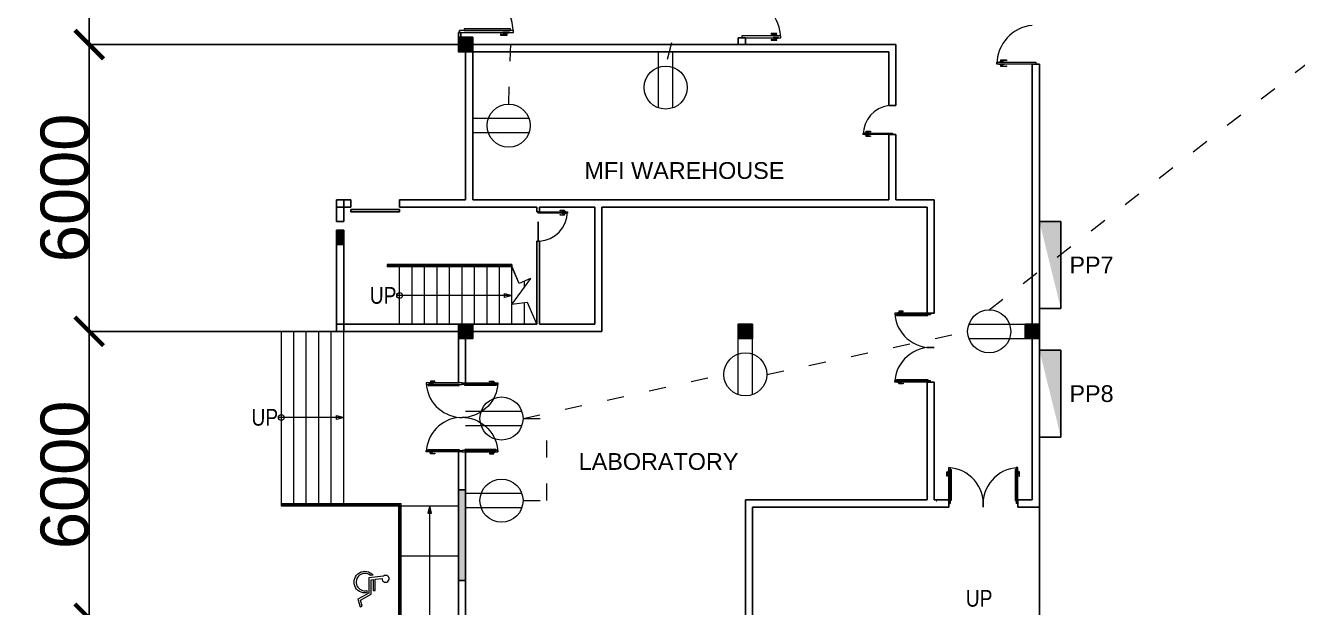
# Model space of a CAD drawing. Header units: millimetres. Extents: x 3339 to 2017737, y 4955 to 2748989.
# Drawn here: x 1127167 to 1153774, y 1267933 to 1280108 of the extents above; entities that cross this region are included whole.
import ezdxf

# ---------------------------------------------------------------- set-up
doc = ezdxf.new("R2010")
doc.units = ezdxf.units.MM
doc.header["$LTSCALE"] = 30
doc.linetypes.add('ACAD_ISO03W100', pattern=[30, 12, -18])
for name, color, linetype, lineweight in [('A-DETL-GENF', 92, 'Continuous', 13), ('A-DOOR', 31, 'Continuous', 13), ('outlet', 3, 'Continuous', 13), ('power lines', 3, 'ACAD_ISO03W100', 13), ('STAIR', 1, 'Continuous', 5), ('T-WAL', 4, 'Continuous', 5)]:
    doc.layers.add(name, color=color, linetype=linetype, lineweight=lineweight)
for name, color, linetype in [('DIM LINES', 7, 'Continuous'), ('TEXT', 7, 'Continuous'), ('window', 92, 'Continuous')]:
    doc.layers.add(name, color=color, linetype=linetype)
doc.styles.add('Arial Narrow', font='ARIALN.TTF', dxfattribs={"height": 200})
doc.styles.get("Standard").update_dxf_attribs({"font": 'arial.ttf'})
doc.dimstyles.new('GREEN', dxfattribs={"dimtxt": 1000, "dimasz": 600, "dimexe": 0.18, "dimexo": 0.0625, "dimgap": 0.09, "dimtad": 2, "dimdec": 0, "dimzin": 0, "dimdsep": 46, "dimtxsty": 'Standard', "dimblk": 'ARCHTICK', "dimcen": 0.09, "dimclrd": 3, "dimclre": 3, "dimclrt": 2, "dimadec": 0, "dimazin": 0, "dimtfac": 1, "dimtdec": 0, "dimtofl": 0, "dimtmove": 0, "dimatfit": 3, "dimfxl": 1, "dimtolj": 1, "dimtzin": 0, "dimarcsym": 0})

# ---------------------------------------------------------------- blocks, each defined once
blk = doc.blocks.new('_ArchTick')
at = {"color": 0, "linetype": 'ByBlock', "const_width": 0.15}
blk.add_lwpolyline([(-0.5, -0.5), (0.5, 0.5)], dxfattribs=at)
blk = doc.blocks.new('*D547')
at = {"layer": 'Defpoints', "color": 0, "transparency": 16777216}
for p in [(1119514, 1308509), (1136224, 1308509), (1136224, 1238709)]:
    blk.add_point(p, dxfattribs=at)
at = {"layer": 'DIM LINES', "color": 3, "linetype": 'ByBlock', "lineweight": -2, "transparency": 16777216}
for p, q in [((1136224, 1308509), (1119514, 1308509)), ((1119514, 1238709), (1119514, 1308509)), ((1136224, 1238709), (1119514, 1238709))]:
    blk.add_line(p, q, dxfattribs=at)
at = {"layer": 'DIM LINES', "color": 3, "lineweight": -2, "transparency": 16777216, "xscale": 600, "yscale": 600, "zscale": 600}
for p, rotation in [((1119514, 1308509), 90), ((1119514, 1238709), 270)]:
    blk.add_blockref('_ArchTick', p, dxfattribs=dict(at, rotation=rotation))
at = {"layer": 'DIM LINES', "color": 2, "transparency": 16777216, "insert": (1119004, 1273609), "char_height": 1000, "attachment_point": 5, "rotation": 90}
blk.add_mtext('\\A1;69800', dxfattribs=at)
blk = doc.blocks.new('*D846')
at = {"layer": 'Defpoints', "color": 0, "transparency": 16777216}
for p in [(1124212, 1284709), (1136224, 1284709), (1136224, 1261709)]:
    blk.add_point(p, dxfattribs=at)
at = {"layer": 'DIM LINES', "color": 3, "linetype": 'ByBlock', "lineweight": -2, "transparency": 16777216}
for p, q in [((1136224, 1284709), (1124212, 1284709)), ((1124212, 1261709), (1124212, 1284709)), ((1136224, 1261709), (1124212, 1261709))]:
    blk.add_line(p, q, dxfattribs=at)
at = {"layer": 'DIM LINES', "color": 3, "lineweight": -2, "transparency": 16777216, "xscale": 600, "yscale": 600, "zscale": 600}
for p, rotation in [((1124212, 1284709), 90), ((1124212, 1261709), 270)]:
    blk.add_blockref('_ArchTick', p, dxfattribs=dict(at, rotation=rotation))
at = {"layer": 'DIM LINES', "color": 2, "transparency": 16777216, "insert": (1123701, 1273209), "char_height": 1000, "attachment_point": 5, "rotation": 90}
blk.add_mtext('\\A1;23000', dxfattribs=at)
blk = doc.blocks.new('*D584')
at = {"layer": 'Defpoints', "color": 0, "transparency": 16777216}
for p in [(1133672, 1267709), (1128501, 1261709), (1136224, 1261709)]:
    blk.add_point(p, dxfattribs=at)
at = {"layer": 'DIM LINES', "color": 3, "linetype": 'ByBlock', "lineweight": -2, "transparency": 16777216}
for p, q in [((1133672, 1267709), (1128500, 1267709)), ((1128501, 1267709), (1128501, 1261709)), ((1136224, 1261709), (1128500, 1261709))]:
    blk.add_line(p, q, dxfattribs=at)
at = {"layer": 'DIM LINES', "color": 3, "lineweight": -2, "transparency": 16777216, "xscale": 600, "yscale": 600, "zscale": 600}
for p, rotation in [((1128501, 1267709), 90), ((1128501, 1261709), 270)]:
    blk.add_blockref('_ArchTick', p, dxfattribs=dict(at, rotation=rotation))
at = {"layer": 'DIM LINES', "color": 2, "transparency": 16777216, "insert": (1127990, 1264709), "char_height": 1000, "attachment_point": 5, "rotation": 90}
blk.add_mtext('\\A1;6000', dxfattribs=at)
blk = doc.blocks.new('*D585')
at = {"layer": 'Defpoints', "color": 0, "transparency": 16777216}
for p in [(1136224, 1279709), (1128501, 1273709), (1136224, 1273709)]:
    blk.add_point(p, dxfattribs=at)
at = {"layer": 'DIM LINES', "color": 3, "linetype": 'ByBlock', "lineweight": -2, "transparency": 16777216}
for p, q in [((1136224, 1279709), (1128500, 1279709)), ((1128501, 1279709), (1128501, 1273709)), ((1136224, 1273709), (1128500, 1273709))]:
    blk.add_line(p, q, dxfattribs=at)
at = {"layer": 'DIM LINES', "color": 3, "lineweight": -2, "transparency": 16777216, "xscale": 600, "yscale": 600, "zscale": 600}
for p, rotation in [((1128501, 1279709), 90), ((1128501, 1273709), 270)]:
    blk.add_blockref('_ArchTick', p, dxfattribs=dict(at, rotation=rotation))
at = {"layer": 'DIM LINES', "color": 2, "transparency": 16777216, "insert": (1127990, 1276709), "char_height": 1000, "attachment_point": 5, "rotation": 90}
blk.add_mtext('\\A1;6000', dxfattribs=at)
blk = doc.blocks.new('*D586')
at = {"layer": 'Defpoints', "color": 0, "transparency": 16777216}
for p in [(1136224, 1273709), (1128501, 1267709), (1133672, 1267709)]:
    blk.add_point(p, dxfattribs=at)
at = {"layer": 'DIM LINES', "color": 3, "linetype": 'ByBlock', "lineweight": -2, "transparency": 16777216}
for p, q in [((1136224, 1273709), (1128500, 1273709)), ((1128501, 1273709), (1128501, 1267709)), ((1133672, 1267709), (1128500, 1267709))]:
    blk.add_line(p, q, dxfattribs=at)
at = {"layer": 'DIM LINES', "color": 3, "lineweight": -2, "transparency": 16777216, "xscale": 600, "yscale": 600, "zscale": 600}
for p, rotation in [((1128501, 1273709), 90), ((1128501, 1267709), 270)]:
    blk.add_blockref('_ArchTick', p, dxfattribs=dict(at, rotation=rotation))
at = {"layer": 'DIM LINES', "color": 2, "transparency": 16777216, "insert": (1127990, 1270709), "char_height": 1000, "attachment_point": 5, "rotation": 90}
blk.add_mtext('\\A1;6000', dxfattribs=at)
blk = doc.blocks.new('*D850')
at = {"layer": 'Defpoints', "color": 0, "transparency": 16777216}
for p in [(1128501, 1284709), (1136224, 1284709), (1136224, 1279709)]:
    blk.add_point(p, dxfattribs=at)
at = {"layer": 'DIM LINES', "color": 3, "linetype": 'ByBlock', "lineweight": -2, "transparency": 16777216}
for p, q in [((1136224, 1284709), (1128500, 1284709)), ((1128501, 1279709), (1128501, 1284709)), ((1136224, 1279709), (1128500, 1279709))]:
    blk.add_line(p, q, dxfattribs=at)
at = {"layer": 'DIM LINES', "color": 3, "lineweight": -2, "transparency": 16777216, "xscale": 600, "yscale": 600, "zscale": 600}
for p, rotation in [((1128501, 1284709), 90), ((1128501, 1279709), 270)]:
    blk.add_blockref('_ArchTick', p, dxfattribs=dict(at, rotation=rotation))
at = {"layer": 'DIM LINES', "color": 2, "transparency": 16777216, "insert": (1127990, 1282209), "char_height": 1000, "attachment_point": 5, "rotation": 90}
blk.add_mtext('\\A1;5000', dxfattribs=at)
blk = doc.blocks.new('slash')
at = {"layer": 'STAIR'}
for p, q in [((2543, 11669), (2695, 12018)), ((2309, 11772), (2708, 11231)), ((2173, 10818), (2370, 11270))]:
    blk.add_line(p, q, dxfattribs=at)
for points in [[(2309, 11772), (2543, 11669)], [(2370, 11270), (2708, 11231)]]:
    blk.add_lwpolyline(points, dxfattribs=at)
blk = doc.blocks.new('double door no base 0.5')
at = {"color": 0}
for p, q in [((62065, 59903), (62095, 59903)), ((63478, 59903), (63508, 59903))]:
    blk.add_line(p, q, dxfattribs=at)
at = {"layer": 'A-DETL-GENF'}
for p, q in [((62095, 59843), (62095, 59193)), ((62118, 59843), (62095, 59843)), ((62118, 59193), (62118, 59843)), ((63456, 59193), (63456, 59843)), ((63456, 59843), (63478, 59843)), ((63478, 59843), (63478, 59193)), ((62036, 59324), (62027, 59332)), ((62027, 59332), (62027, 59271)), ((62042, 59332), (62027, 59332)), ((62027, 59271), (62036, 59271)), ((62037, 59271), (62027, 59271)), ((62027, 59271), (62027, 59242)), ((62027, 59242), (62037, 59242)), ((62036, 59271), (62036, 59324)), ((62036, 59324), (62042, 59324)), ((62037, 59242), (62037, 59271)), ((62037, 59268), (62037, 59244)), ((62061, 59268), (62037, 59268)), ((62037, 59244), (62061, 59244)), ((62042, 59324), (62042, 59332)), ((62065, 59299), (62061, 59294)), ((62061, 59294), (62061, 59218)), ((62061, 59244), (62061, 59268)), ((62061, 59218), (62065, 59214)), ((62065, 59214), (62065, 59299)), ((62095, 59193), (62118, 59193)), ((63478, 59193), (63456, 59193)), ((63508, 59214), (63508, 59299)), ((63508, 59299), (63513, 59294)), ((63513, 59218), (63508, 59214)), ((63513, 59294), (63513, 59218)), ((63513, 59244), (63513, 59268)), ((63513, 59268), (63537, 59268)), ((63537, 59244), (63513, 59244)), ((63532, 59324), (63532, 59332)), ((63532, 59332), (63546, 59332)), ((63538, 59324), (63532, 59324)), ((63537, 59271), (63546, 59271)), ((63537, 59242), (63537, 59271)), ((63537, 59268), (63537, 59244)), ((63546, 59242), (63537, 59242)), ((63538, 59324), (63546, 59332)), ((63538, 59271), (63538, 59324)), ((63546, 59271), (63538, 59271)), ((63546, 59332), (63546, 59271)), ((63546, 59271), (63546, 59242))]:
    blk.add_line(p, q, dxfattribs=at)
at = {"layer": 'A-DOOR', "lineweight": 18}
for p, q in [((62065, 59903), (62065, 59153)), ((62065, 59903), (62095, 59903)), ((62095, 59153), (62095, 59903)), ((63478, 59153), (63478, 59903)), ((63508, 59903), (63478, 59903)), ((63508, 59903), (63508, 59153)), ((62065, 59153), (62095, 59153)), ((63508, 59153), (63478, 59153))]:
    blk.add_line(p, q, dxfattribs=at)
at = {"layer": 'A-DOOR'}
blk.add_line((62787, 59847), (62787, 59903), dxfattribs=at)
for centre, start, end in [((62030, 59913), 272.6963, 355.0387), ((63544, 59913), 184.9613, 267.3037)]:
    blk.add_arc(centre, 760, start, end, dxfattribs=at)
blk = doc.blocks.new('outet')
at = {"layer": 'outlet', "linetype": 'ByBlock'}
for p, q in [((151671, 60292), (151671, 59118)), ((151971, 60292), (151971, 59118))]:
    blk.add_line(p, q, dxfattribs=at)
blk.add_circle((151821, 59868), 450, dxfattribs=at)

msp = doc.modelspace()

# ---------------------------------------------------------------- hatches: boundary and pattern name
h = msp.add_hatch(color=2)
h.dxf.hatch_style = 1
h.paths.add_polyline_path([(1136224.279, 1279859.357), (1136224.279, 1279559.357), (1136374.279, 1279559.357), (1136374.279, 1279859.357)])
h = msp.add_hatch(color=2)
h.dxf.hatch_style = 1
h.paths.add_polyline_path([(1136524.279, 1279859.357), (1136224.279, 1279859.357), (1136224.279, 1279559.357), (1136524.279, 1279559.357)])
at = {"true_color": 0xf8d731}
h = msp.add_hatch(color=40, dxfattribs=at)
h.dxf.hatch_style = 1
h.paths.add_polyline_path([(1148824.279, 1276010.361), (1148374.279, 1276010.361), (1148824.279, 1274185.361)])
h = msp.add_hatch(color=2)
h.dxf.hatch_style = 1
h.paths.add_polyline_path([(1136524.279, 1273859.357), (1136224.279, 1273859.357), (1136224.279, 1273559.357), (1136524.279, 1273559.357)])
h = msp.add_hatch(color=2)
h.dxf.hatch_style = 1
h.paths.add_polyline_path([(1142374.279, 1273859.357), (1142074.279, 1273859.357), (1142074.279, 1273559.357), (1142374.279, 1273559.357)])
h = msp.add_hatch(color=2)
h.dxf.hatch_style = 1
h.paths.add_polyline_path([(1148374.279, 1273859.357), (1148074.279, 1273859.357), (1148074.279, 1273559.357), (1148374.279, 1273559.357)])
h = msp.add_hatch(color=40, dxfattribs=at)
h.dxf.hatch_style = 1
h.paths.add_polyline_path([(1148824.279, 1273319.81), (1148374.279, 1273319.81), (1148824.279, 1271494.81)])
at = {"layer": 'window'}
h = msp.add_hatch(color=256, dxfattribs=at)
h.dxf.hatch_style = 1
h.paths.add_polyline_path([(1133824.279, 1275829.357), (1133674.279, 1275829.357), (1133674.279, 1275529.357), (1133824.279, 1275529.357)])
h = msp.add_hatch(color=256, dxfattribs=at)
h.dxf.hatch_style = 1
h.paths.add_polyline_path([(1136372.659, 1268498.608), (1136224.279, 1268498.608), (1136224.279, 1270398.608), (1136372.659, 1270398.608)])

# ---------------------------------------------------------------- linework, layer by layer
for p, q in [((1136274.279, 1279959.357), (1136224.279, 1279959.357)), ((1136224.279, 1279959.357), (1136224.279, 1279859.357)), ((1136274.279, 1279959.357), (1136224.279, 1279959.357)), ((1136224.279, 1279959.357), (1136224.279, 1279859.357)), ((1136274.279, 1279959.357), (1136274.279, 1279859.357)), ((1136374.279, 1279709.357), (1136374.279, 1279859.357)), ((1136374.279, 1279709.357), (1136374.279, 1279859.357)), ((1142224.279, 1279847.357), (1142074.279, 1279847.357)), ((1142074.279, 1279809.357), (1142074.279, 1279847.357)), ((1142074.279, 1279847.357), (1142224.279, 1279847.357)), ((1142224.279, 1279847.357), (1142224.279, 1279809.357)), ((1136374.279, 1279559.357), (1136374.279, 1276459.357)), ((1136374.279, 1279559.357), (1136374.279, 1276459.357)), ((1136524.279, 1279559.357), (1136524.279, 1276459.357)), ((1148224.279, 1279297.357), (1148374.279, 1279297.357)), ((1148374.279, 1279297.357), (1148224.279, 1279297.357)), ((1148224.279, 1279297.357), (1148224.279, 1279259.357)), ((1148374.279, 1279259.357), (1148374.279, 1279297.357)), ((1148374.279, 1279259.357), (1148374.279, 1279297.357)), ((1145224.279, 1278464.357), (1145224.279, 1278431.233)), ((1145224.279, 1278431.233), (1145374.279, 1278431.233)), ((1145374.279, 1278431.233), (1145374.279, 1278464.357)), ((1145224.279, 1277796.857), (1145224.279, 1277825.357)), ((1145224.279, 1277825.357), (1145374.279, 1277825.357)), ((1145374.279, 1277825.357), (1145374.279, 1277796.857)), ((1133824.279, 1276309.357), (1133824.279, 1276459.357)), ((1133824.279, 1276459.357), (1133824.279, 1276309.357)), ((1133824.279, 1276309.357), (1133674.279, 1276309.357)), ((1148374.279, 1274185.361), (1148374.279, 1276010.361)), ((1148824.279, 1276010.361), (1148374.279, 1276010.361)), ((1148824.279, 1274185.361), (1148824.279, 1276010.361)), ((1146024.279, 1274121.857), (1146024.279, 1274093.357)), ((1146024.279, 1274093.357), (1146174.279, 1274093.357)), ((1146174.279, 1274093.357), (1146174.279, 1274121.857)), ((1148824.279, 1274185.361), (1148374.279, 1274185.361)), ((1133824.279, 1273859.357), (1133674.279, 1273859.357)), ((1133674.279, 1273859.357), (1133674.279, 1273709.357)), ((1133674.279, 1273709.357), (1133824.279, 1273709.357)), ((1133824.279, 1273709.357), (1133824.279, 1273859.357)), ((1134732.613, 1273859.357), (1137865.946, 1273859.357)), ((1136224.279, 1273859.357), (1136224.279, 1272630.858)), ((1136374.279, 1273859.357), (1136374.279, 1272630.858)), ((1148374.279, 1271494.81), (1148374.279, 1273319.81)), ((1148824.279, 1273319.81), (1148374.279, 1273319.81)), ((1148824.279, 1271494.81), (1148824.279, 1273319.81)), ((1146024.279, 1272621.857), (1146024.279, 1272650.357)), ((1146024.279, 1272650.357), (1146174.279, 1272650.357)), ((1146174.279, 1272650.357), (1146174.279, 1272621.857)), ((1148824.279, 1271494.81), (1148374.279, 1271494.81)), ((1136224.279, 1271187.858), (1136224.279, 1252230.857)), ((1136374.279, 1271187.858), (1136374.279, 1265384.357)), ((1136224.279, 1268498.608), (1136224.279, 1270398.608)), ((1146449.28, 1270184.357), (1146477.78, 1270184.357)), ((1146477.78, 1270034.357), (1146449.28, 1270034.357)), ((1146477.78, 1270184.357), (1146477.78, 1270034.357)), ((1147949.28, 1270184.357), (1147920.78, 1270184.357)), ((1147920.78, 1270184.357), (1147920.78, 1270034.357)), ((1147920.78, 1270034.357), (1147949.28, 1270034.357))]:
    msp.add_line(p, q)
at = {"color": 0}
for p, q in [((1142074.279, 1279809.357), (1142074.279, 1279709.357)), ((1142224.279, 1279809.357), (1142224.279, 1279709.357)), ((1142224.279, 1279709.357), (1142224.279, 1279809.357)), ((1136224.279, 1279559.357), (1136224.279, 1279709.357)), ((1136374.279, 1279559.357), (1136224.279, 1279559.357)), ((1136374.279, 1279709.357), (1145374.279, 1279709.357)), ((1136374.279, 1279559.357), (1145224.279, 1279559.357)), ((1145224.279, 1278464.357), (1145224.279, 1279559.357)), ((1145224.279, 1279559.357), (1145224.279, 1278464.357)), ((1145374.279, 1278464.357), (1145374.279, 1279709.357)), ((1148224.279, 1279259.357), (1148224.279, 1270184.357)), ((1148374.279, 1279259.357), (1148374.279, 1255559.357)), ((1145224.279, 1276459.357), (1145224.279, 1277796.857)), ((1145374.279, 1276459.357), (1145374.279, 1277796.857)), ((1133674.279, 1276009.357), (1133674.279, 1276459.357)), ((1133824.279, 1276459.357), (1133674.279, 1276459.357)), ((1133974.279, 1276459.357), (1133824.279, 1276459.357)), ((1133974.279, 1276309.357), (1133974.279, 1276459.357)), ((1134993.724, 1276309.357), (1134993.724, 1276459.357)), ((1136374.279, 1276459.357), (1134993.724, 1276459.357)), ((1145224.279, 1276459.357), (1136524.279, 1276459.357)), ((1146174.279, 1276459.357), (1145374.279, 1276459.357)), ((1146174.279, 1274121.857), (1146174.279, 1276459.357)), ((1133674.279, 1276309.357), (1133674.279, 1276009.357)), ((1133824.279, 1276009.357), (1133824.279, 1276309.357)), ((1133824.279, 1276309.357), (1133974.279, 1276309.357)), ((1133974.279, 1276259.357), (1133974.279, 1276209.357)), ((1133974.279, 1276259.357), (1134993.724, 1276259.357)), ((1134993.724, 1276209.357), (1133974.279, 1276209.357)), ((1137865.946, 1276309.357), (1134993.724, 1276309.357)), ((1134993.724, 1276259.357), (1134993.724, 1276209.357)), ((1137865.946, 1276209.357), (1137865.946, 1276309.357)), ((1137915.946, 1276209.357), (1137865.946, 1276209.357)), ((1137915.946, 1276209.357), (1137915.946, 1276309.357)), ((1137915.946, 1276309.357), (1137915.946, 1276209.357)), ((1139074.279, 1276309.357), (1137915.946, 1276309.357)), ((1139074.279, 1273859.357), (1139074.279, 1276309.357)), ((1139224.279, 1273859.357), (1139224.279, 1276309.357)), ((1139224.279, 1273709.357), (1139224.279, 1276309.357)), ((1146024.279, 1276309.357), (1139224.279, 1276309.357)), ((1146024.279, 1274093.357), (1146024.279, 1276309.357)), ((1146024.279, 1276309.357), (1146024.279, 1274093.357)), ((1133674.279, 1276009.357), (1133824.279, 1276009.357)), ((1133674.279, 1273709.357), (1133674.279, 1275829.357)), ((1133824.279, 1273859.357), (1133824.279, 1275829.357)), ((1137890.946, 1275599.37), (1137890.946, 1275999.37)), ((1137865.946, 1273859.357), (1137865.946, 1275599.37)), ((1137915.946, 1275599.37), (1137865.946, 1275599.37)), ((1137915.946, 1273859.357), (1137915.946, 1275599.37)), ((1146024.279, 1274095.607), (1146024.279, 1274093.357)), ((1146024.279, 1274093.357), (1146024.279, 1274095.607)), ((1146099.279, 1274093.357), (1146099.279, 1274088.107)), ((1133674.279, 1273709.357), (1136224.279, 1273709.357)), ((1133824.279, 1273859.357), (1136224.279, 1273859.357)), ((1136224.279, 1273859.357), (1137865.946, 1273859.357)), ((1136224.279, 1273859.357), (1136224.279, 1273709.357)), ((1136224.279, 1273709.357), (1136224.279, 1273859.357)), ((1136224.279, 1273709.357), (1136224.279, 1273859.357)), ((1136224.279, 1272630.858), (1136224.279, 1273709.357)), ((1136524.279, 1273859.357), (1137865.946, 1273859.357)), ((1136524.279, 1273709.357), (1139224.279, 1273709.357)), ((1137915.946, 1273859.357), (1139074.279, 1273859.357)), ((1137915.946, 1273859.357), (1139074.279, 1273859.357)), ((1146024.279, 1270184.357), (1146024.279, 1272650.357)), ((1146174.279, 1270184.357), (1146174.279, 1272621.857)), ((1136224.279, 1267709.357), (1136224.279, 1271187.858)), ((1136224.279, 1267709.357), (1136224.279, 1270109.357)), ((1142224.279, 1270184.357), (1142224.279, 1267709.357)), ((1142224.279, 1270184.357), (1146024.279, 1270184.357)), ((1142374.279, 1270034.357), (1142374.279, 1267559.357)), ((1142374.279, 1270034.357), (1146449.28, 1270034.357)), ((1146174.279, 1270184.357), (1146374.279, 1270184.357)), ((1146174.279, 1270184.357), (1146374.279, 1270184.357)), ((1146174.279, 1270184.357), (1146374.279, 1270184.357)), ((1146174.279, 1270184.357), (1146449.28, 1270184.357)), ((1147920.78, 1270184.357), (1148074.279, 1270184.357)), ((1147923.03, 1270184.357), (1147920.78, 1270184.357)), ((1147920.78, 1270184.357), (1147923.03, 1270184.357)), ((1148224.279, 1270184.357), (1147949.28, 1270184.357)), ((1147949.28, 1270184.357), (1148224.279, 1270184.357)), ((1147949.28, 1270034.357), (1148374.279, 1270034.357))]:
    msp.add_line(p, q, dxfattribs=at)
msp.add_lwpolyline([(1136224.279, 1279559.357), (1136374.279, 1279559.357), (1136374.279, 1279859.357), (1136224.279, 1279859.357)])
msp.add_lwpolyline([(1136224.279, 1279559.357), (1136374.279, 1279559.357), (1136374.279, 1279859.357), (1136224.279, 1279859.357)])
for points in [[(1136524.279, 1279859.357), (1136224.279, 1279859.357), (1136224.279, 1279559.357), (1136524.279, 1279559.357), (1136524.279, 1279859.357)], [(1136524.279, 1273859.357), (1136224.279, 1273859.357), (1136224.279, 1273559.357), (1136524.279, 1273559.357), (1136524.279, 1273859.357)], [(1142374.279, 1273859.357), (1142074.279, 1273859.357), (1142074.279, 1273559.357), (1142374.279, 1273559.357), (1142374.279, 1273859.357)], [(1148374.279, 1273859.357), (1148074.279, 1273859.357), (1148074.279, 1273559.357), (1148374.279, 1273559.357), (1148374.279, 1273859.357)]]:
    msp.add_lwpolyline(points, close=True)
at = {"layer": 'A-DETL-GENF'}
for p, q in [((1137314.588, 1280038.107), (1136340.338, 1280038.107)), ((1136340.338, 1280038.107), (1136340.338, 1280004.357)), ((1136340.338, 1280004.357), (1137314.588, 1280004.357)), ((1137118.789, 1279923.763), (1137105.453, 1279923.763)), ((1137105.453, 1279923.763), (1137105.453, 1279902.207)), ((1137105.453, 1279902.207), (1137198.161, 1279902.207)), ((1137118.789, 1279915.085), (1137105.911, 1279902.207)), ((1137118.789, 1279915.085), (1137118.789, 1279923.763)), ((1137198.161, 1279915.085), (1137118.789, 1279915.085)), ((1137283.886, 1279959.357), (1137155.298, 1279959.357)), ((1137155.298, 1279959.357), (1137162.442, 1279952.214)), ((1137162.442, 1279952.214), (1137276.742, 1279952.214)), ((1137198.161, 1279916.495), (1137198.161, 1279902.207)), ((1137241.023, 1279916.495), (1137198.161, 1279916.495)), ((1137198.161, 1279902.207), (1137198.161, 1279915.085)), ((1137198.161, 1279902.207), (1137241.023, 1279902.207)), ((1137237.451, 1279952.214), (1137201.732, 1279952.214)), ((1137201.732, 1279952.214), (1137201.732, 1279916.495)), ((1137201.732, 1279916.495), (1137237.451, 1279916.495)), ((1137237.451, 1279916.495), (1137237.451, 1279952.214)), ((1137241.023, 1279902.207), (1137241.023, 1279916.495)), ((1137276.742, 1279952.214), (1137283.886, 1279959.357)), ((1137314.588, 1280004.357), (1137314.588, 1280038.107)), ((1142761.822, 1279938.157), (1142761.822, 1279918.997)), ((1142844.229, 1279938.157), (1142761.822, 1279938.157)), ((1142761.822, 1279918.997), (1142773.677, 1279918.997)), ((1142773.677, 1279815.718), (1142761.822, 1279815.718)), ((1142761.822, 1279815.718), (1142761.822, 1279796.557)), ((1142773.677, 1279926.71), (1142762.23, 1279938.157)), ((1142773.677, 1279808.004), (1142762.23, 1279796.557)), ((1142773.677, 1279918.997), (1142773.677, 1279926.71)), ((1142773.677, 1279926.71), (1142844.229, 1279926.71)), ((1142773.677, 1279808.004), (1142773.677, 1279815.718)), ((1142844.229, 1279808.004), (1142773.677, 1279808.004)), ((1142812.479, 1279893.707), (1142806.129, 1279887.357)), ((1142806.129, 1279887.357), (1142920.429, 1279887.357)), ((1142920.429, 1279847.357), (1142806.129, 1279847.357)), ((1142806.129, 1279847.357), (1142812.479, 1279841.007)), ((1142914.079, 1279893.707), (1142812.479, 1279893.707)), ((1142812.479, 1279841.007), (1142914.079, 1279841.007)), ((1142844.229, 1279926.71), (1142844.229, 1279938.157)), ((1142882.329, 1279938.157), (1142844.229, 1279938.157)), ((1142844.229, 1279938.157), (1142844.229, 1279925.457)), ((1142844.229, 1279925.457), (1142882.329, 1279925.457)), ((1142844.229, 1279809.257), (1142844.229, 1279796.557)), ((1142882.329, 1279809.257), (1142844.229, 1279809.257)), ((1142844.229, 1279796.557), (1142844.229, 1279808.004)), ((1142847.404, 1279925.457), (1142847.404, 1279893.707)), ((1142879.154, 1279925.457), (1142847.404, 1279925.457)), ((1142847.404, 1279893.707), (1142879.154, 1279893.707)), ((1142879.154, 1279841.007), (1142847.404, 1279841.007)), ((1142847.404, 1279841.007), (1142847.404, 1279809.257)), ((1142847.404, 1279809.257), (1142879.154, 1279809.257)), ((1142879.154, 1279893.707), (1142879.154, 1279925.457)), ((1142879.154, 1279809.257), (1142879.154, 1279841.007)), ((1142882.329, 1279925.457), (1142882.329, 1279938.157)), ((1142882.329, 1279796.557), (1142882.329, 1279809.257)), ((1142920.429, 1279887.357), (1142914.079, 1279893.707)), ((1142914.079, 1279841.007), (1142920.429, 1279847.357)), ((1142761.822, 1279796.557), (1142844.229, 1279796.557)), ((1142844.229, 1279796.557), (1142882.329, 1279796.557)), ((1147528.129, 1279337.357), (1147534.479, 1279343.707)), ((1147642.429, 1279337.357), (1147528.129, 1279337.357)), ((1147528.129, 1279297.357), (1147642.429, 1279297.357)), ((1147534.479, 1279291.007), (1147528.129, 1279297.357)), ((1147534.479, 1279343.707), (1147636.079, 1279343.707)), ((1147636.079, 1279291.007), (1147534.479, 1279291.007)), ((1147566.229, 1279375.457), (1147566.229, 1279388.157)), ((1147566.229, 1279388.157), (1147604.329, 1279388.157)), ((1147604.329, 1279375.457), (1147566.229, 1279375.457)), ((1147569.404, 1279343.707), (1147569.404, 1279375.457)), ((1147569.404, 1279375.457), (1147601.154, 1279375.457)), ((1147601.154, 1279343.707), (1147569.404, 1279343.707)), ((1147569.404, 1279259.257), (1147569.404, 1279291.007)), ((1147569.404, 1279291.007), (1147601.154, 1279291.007)), ((1147601.154, 1279375.457), (1147601.154, 1279343.707)), ((1147601.154, 1279291.007), (1147601.154, 1279259.257)), ((1147604.329, 1279376.71), (1147604.329, 1279388.157)), ((1147604.329, 1279388.157), (1147686.736, 1279388.157)), ((1147604.329, 1279388.157), (1147604.329, 1279375.457)), ((1147674.882, 1279376.71), (1147604.329, 1279376.71)), ((1147636.079, 1279343.707), (1147642.429, 1279337.357)), ((1147642.429, 1279297.357), (1147636.079, 1279291.007)), ((1147674.882, 1279376.71), (1147686.329, 1279388.157)), ((1147674.882, 1279368.997), (1147674.882, 1279376.71)), ((1147686.736, 1279368.997), (1147674.882, 1279368.997)), ((1147686.736, 1279388.157), (1147686.736, 1279368.997)), ((1147566.229, 1279246.557), (1147566.229, 1279259.257)), ((1147566.229, 1279259.257), (1147604.329, 1279259.257)), ((1147604.329, 1279246.557), (1147566.229, 1279246.557)), ((1147601.154, 1279259.257), (1147569.404, 1279259.257)), ((1147604.329, 1279259.257), (1147604.329, 1279246.557)), ((1147604.329, 1279246.557), (1147604.329, 1279258.004)), ((1147604.329, 1279258.004), (1147674.882, 1279258.004)), ((1147686.736, 1279246.557), (1147604.329, 1279246.557)), ((1147674.882, 1279258.004), (1147674.882, 1279265.718)), ((1147674.882, 1279265.718), (1147686.736, 1279265.718)), ((1147674.882, 1279258.004), (1147686.329, 1279246.557)), ((1147686.736, 1279265.718), (1147686.736, 1279246.557)), ((1144720.917, 1277855.357), (1144725.679, 1277860.12)), ((1144806.642, 1277855.357), (1144720.917, 1277855.357)), ((1144720.917, 1277825.357), (1144806.642, 1277825.357)), ((1144725.679, 1277820.595), (1144720.917, 1277825.357)), ((1144725.679, 1277860.12), (1144801.879, 1277860.12)), ((1144801.879, 1277820.595), (1144725.679, 1277820.595)), ((1144749.492, 1277883.932), (1144749.492, 1277893.457)), ((1144749.492, 1277893.457), (1144778.067, 1277893.457)), ((1144778.067, 1277883.932), (1144749.492, 1277883.932)), ((1144749.492, 1277787.257), (1144749.492, 1277796.782)), ((1144749.492, 1277796.782), (1144778.067, 1277796.782)), ((1144778.067, 1277787.257), (1144749.492, 1277787.257)), ((1144751.873, 1277860.12), (1144751.873, 1277883.932)), ((1144751.873, 1277883.932), (1144775.686, 1277883.932)), ((1144775.686, 1277860.12), (1144751.873, 1277860.12)), ((1144751.873, 1277796.782), (1144751.873, 1277820.595)), ((1144751.873, 1277820.595), (1144775.686, 1277820.595)), ((1144775.686, 1277796.782), (1144751.873, 1277796.782)), ((1144775.686, 1277883.932), (1144775.686, 1277860.12)), ((1144775.686, 1277820.595), (1144775.686, 1277796.782)), ((1144778.067, 1277884.872), (1144778.067, 1277893.457)), ((1144778.067, 1277893.457), (1144839.872, 1277893.457)), ((1144778.067, 1277893.457), (1144778.067, 1277883.932)), ((1144830.981, 1277884.872), (1144778.067, 1277884.872)), ((1144778.067, 1277796.782), (1144778.067, 1277787.257)), ((1144778.067, 1277787.257), (1144778.067, 1277795.843)), ((1144778.067, 1277795.843), (1144830.981, 1277795.843)), ((1144839.872, 1277787.257), (1144778.067, 1277787.257)), ((1144801.879, 1277860.12), (1144806.642, 1277855.357)), ((1144806.642, 1277825.357), (1144801.879, 1277820.595)), ((1144830.981, 1277884.872), (1144839.567, 1277893.457)), ((1144830.981, 1277879.087), (1144830.981, 1277884.872)), ((1144839.872, 1277879.087), (1144830.981, 1277879.087)), ((1144830.981, 1277795.843), (1144830.981, 1277801.628)), ((1144830.981, 1277801.628), (1144839.872, 1277801.628)), ((1144830.981, 1277795.843), (1144839.567, 1277787.257)), ((1144839.872, 1277893.457), (1144839.872, 1277879.087)), ((1144839.872, 1277801.628), (1144839.872, 1277787.257)), ((1138350.353, 1276247.457), (1138412.158, 1276247.457)), ((1138350.353, 1276233.087), (1138350.353, 1276247.457)), ((1138359.244, 1276233.087), (1138350.353, 1276233.087)), ((1138350.353, 1276141.257), (1138350.353, 1276155.628)), ((1138350.353, 1276155.628), (1138359.244, 1276155.628)), ((1138412.158, 1276141.257), (1138350.353, 1276141.257)), ((1138359.244, 1276238.872), (1138350.659, 1276247.457)), ((1138359.244, 1276149.843), (1138350.659, 1276141.257)), ((1138412.158, 1276238.872), (1138359.244, 1276238.872)), ((1138359.244, 1276238.872), (1138359.244, 1276233.087)), ((1138359.244, 1276155.628), (1138359.244, 1276149.843)), ((1138359.244, 1276149.843), (1138412.158, 1276149.843)), ((1138383.583, 1276209.357), (1138388.346, 1276214.12)), ((1138469.308, 1276209.357), (1138383.583, 1276209.357)), ((1138388.346, 1276174.595), (1138383.583, 1276179.357)), ((1138383.583, 1276179.357), (1138469.308, 1276179.357)), ((1138388.346, 1276214.12), (1138464.546, 1276214.12)), ((1138464.546, 1276174.595), (1138388.346, 1276174.595)), ((1138412.158, 1276247.457), (1138412.158, 1276238.872)), ((1138412.158, 1276237.932), (1138412.158, 1276247.457)), ((1138412.158, 1276247.457), (1138440.733, 1276247.457)), ((1138440.733, 1276237.932), (1138412.158, 1276237.932)), ((1138412.158, 1276150.782), (1138440.733, 1276150.782)), ((1138412.158, 1276141.257), (1138412.158, 1276150.782)), ((1138412.158, 1276149.843), (1138412.158, 1276141.257)), ((1138440.733, 1276141.257), (1138412.158, 1276141.257)), ((1138414.54, 1276237.932), (1138438.352, 1276237.932)), ((1138414.54, 1276214.12), (1138414.54, 1276237.932)), ((1138438.352, 1276214.12), (1138414.54, 1276214.12)), ((1138414.54, 1276150.782), (1138414.54, 1276174.595)), ((1138414.54, 1276174.595), (1138438.352, 1276174.595)), ((1138438.352, 1276150.782), (1138414.54, 1276150.782)), ((1138438.352, 1276237.932), (1138438.352, 1276214.12)), ((1138438.352, 1276174.595), (1138438.352, 1276150.782)), ((1138440.733, 1276247.457), (1138440.733, 1276237.932)), ((1138440.733, 1276150.782), (1138440.733, 1276141.257)), ((1138464.546, 1276214.12), (1138469.308, 1276209.357)), ((1138469.308, 1276179.357), (1138464.546, 1276174.595)), ((1146038.574, 1274063.357), (1145389.074, 1274063.357)), ((1145389.074, 1274063.357), (1145389.074, 1274040.857)), ((1145389.074, 1274040.857), (1146038.574, 1274040.857)), ((1145414.304, 1274098.12), (1145409.542, 1274093.357)), ((1145409.542, 1274093.357), (1145495.267, 1274093.357)), ((1145490.504, 1274098.12), (1145414.304, 1274098.12)), ((1145466.692, 1274131.457), (1145438.117, 1274131.457)), ((1145438.117, 1274131.457), (1145438.117, 1274121.932)), ((1145438.117, 1274121.932), (1145466.692, 1274121.932)), ((1145464.311, 1274121.932), (1145440.498, 1274121.932)), ((1145440.498, 1274121.932), (1145440.498, 1274098.12)), ((1145440.498, 1274098.12), (1145464.311, 1274098.12)), ((1145464.311, 1274098.12), (1145464.311, 1274121.932)), ((1145528.497, 1274131.457), (1145466.692, 1274131.457)), ((1145466.692, 1274122.872), (1145519.606, 1274122.872)), ((1145519.606, 1274122.872), (1145528.192, 1274131.457)), ((1145519.606, 1274122.872), (1145519.606, 1274117.087)), ((1145519.606, 1274117.087), (1145528.497, 1274117.087)), ((1145528.497, 1274117.087), (1145528.497, 1274131.457)), ((1146038.574, 1274040.857), (1146038.574, 1274063.357)), ((1145389.074, 1272702.857), (1146038.574, 1272702.857)), ((1145389.074, 1272680.357), (1145389.074, 1272702.857)), ((1146038.574, 1272680.357), (1145389.074, 1272680.357)), ((1145409.542, 1272650.357), (1145495.267, 1272650.357)), ((1145414.304, 1272645.595), (1145409.542, 1272650.357)), ((1145490.504, 1272645.595), (1145414.304, 1272645.595)), ((1145438.117, 1272612.257), (1145438.117, 1272621.782)), ((1145438.117, 1272621.782), (1145466.692, 1272621.782)), ((1145440.498, 1272621.782), (1145440.498, 1272645.595)), ((1145440.498, 1272645.595), (1145464.311, 1272645.595)), ((1145464.311, 1272621.782), (1145440.498, 1272621.782)), ((1145464.311, 1272645.595), (1145464.311, 1272621.782)), ((1145466.692, 1272621.782), (1145466.692, 1272612.257)), ((1145466.692, 1272620.843), (1145519.606, 1272620.843)), ((1145495.267, 1272650.357), (1145490.504, 1272645.595)), ((1145519.606, 1272620.843), (1145519.606, 1272626.628)), ((1145519.606, 1272626.628), (1145528.497, 1272626.628)), ((1145519.606, 1272620.843), (1145528.192, 1272612.257)), ((1145528.497, 1272626.628), (1145528.497, 1272612.257)), ((1146038.574, 1272702.857), (1146038.574, 1272680.357)), ((1145466.692, 1272612.257), (1145438.117, 1272612.257)), ((1145528.497, 1272612.257), (1145466.692, 1272612.257)), ((1146439.68, 1270741.945), (1146439.68, 1270770.52)), ((1146439.68, 1270770.52), (1146449.205, 1270770.52)), ((1146449.205, 1270770.52), (1146449.205, 1270741.945)), ((1146449.205, 1270744.326), (1146449.205, 1270768.139)), ((1146449.205, 1270768.139), (1146473.017, 1270768.139)), ((1146473.017, 1270794.332), (1146477.78, 1270799.095)), ((1146473.017, 1270718.132), (1146473.017, 1270794.332)), ((1146473.017, 1270768.139), (1146473.017, 1270744.326)), ((1146477.78, 1270799.095), (1146477.78, 1270713.37)), ((1146507.78, 1270170.063), (1146507.78, 1270819.563)), ((1146507.78, 1270819.563), (1146530.28, 1270819.563)), ((1146530.28, 1270819.563), (1146530.28, 1270170.063)), ((1147868.28, 1270819.563), (1147868.28, 1270170.063)), ((1147890.78, 1270819.563), (1147868.28, 1270819.563)), ((1147890.78, 1270170.063), (1147890.78, 1270819.563)), ((1147920.78, 1270799.095), (1147920.78, 1270713.37)), ((1147925.542, 1270794.332), (1147920.78, 1270799.095)), ((1147925.542, 1270718.132), (1147925.542, 1270794.332)), ((1147949.355, 1270768.139), (1147925.542, 1270768.139)), ((1147925.542, 1270768.139), (1147925.542, 1270744.326)), ((1147958.88, 1270770.52), (1147949.355, 1270770.52)), ((1147949.355, 1270770.52), (1147949.355, 1270741.945)), ((1147949.355, 1270744.326), (1147949.355, 1270768.139)), ((1147958.88, 1270741.945), (1147958.88, 1270770.52)), ((1146439.68, 1270680.14), (1146439.68, 1270741.945)), ((1146449.205, 1270741.945), (1146439.68, 1270741.945)), ((1146448.265, 1270689.03), (1146439.68, 1270680.445)), ((1146454.05, 1270680.14), (1146439.68, 1270680.14)), ((1146448.265, 1270741.945), (1146448.265, 1270689.03)), ((1146448.265, 1270689.03), (1146454.05, 1270689.03)), ((1146473.017, 1270744.326), (1146449.205, 1270744.326)), ((1146454.05, 1270689.03), (1146454.05, 1270680.14)), ((1146477.78, 1270713.37), (1146473.017, 1270718.132)), ((1147925.542, 1270744.326), (1147949.355, 1270744.326)), ((1147950.294, 1270689.03), (1147944.509, 1270689.03)), ((1147944.509, 1270689.03), (1147944.509, 1270680.14)), ((1147944.509, 1270680.14), (1147958.88, 1270680.14)), ((1147950.294, 1270741.945), (1147950.294, 1270689.03)), ((1147950.294, 1270689.03), (1147958.88, 1270680.445)), ((1147958.88, 1270680.14), (1147958.88, 1270741.945)), ((1144740.298, 1270185.152), (1144748.884, 1270185.152)), ((1146221.398, 1270156.577), (1146226.161, 1270161.34)), ((1146249.973, 1270185.152), (1146259.498, 1270185.152)), ((1146259.498, 1270185.152), (1146250.913, 1270185.152)), ((1146530.28, 1270170.063), (1146507.78, 1270170.063)), ((1147868.28, 1270170.063), (1147890.78, 1270170.063))]:
    msp.add_line(p, q, dxfattribs=at)
at = {"layer": 'A-DOOR', "lineweight": 18}
for p, q in [((1137374.279, 1280004.357), (1136249.279, 1280004.357)), ((1136249.279, 1279959.357), (1136249.279, 1280004.357)), ((1136249.279, 1279959.357), (1137374.279, 1279959.357)), ((1137374.279, 1279959.357), (1137374.279, 1280004.357)), ((1142149.279, 1279887.357), (1142149.279, 1279847.357)), ((1142963.279, 1279887.357), (1142149.279, 1279887.357)), ((1142149.279, 1279847.357), (1142963.279, 1279847.357)), ((1142963.279, 1279847.357), (1142963.279, 1279887.357)), ((1147485.279, 1279297.357), (1147485.279, 1279337.357)), ((1147485.279, 1279337.357), (1148299.279, 1279337.357)), ((1148299.279, 1279297.357), (1147485.279, 1279297.357)), ((1148299.279, 1279337.357), (1148299.279, 1279297.357)), ((1144688.779, 1277825.357), (1144688.779, 1277855.357)), ((1144688.779, 1277855.357), (1145299.279, 1277855.357)), ((1145299.279, 1277825.357), (1144688.779, 1277825.357)), ((1145299.279, 1277855.357), (1145299.279, 1277825.357)), ((1137890.946, 1276179.357), (1137890.946, 1276209.357)), ((1137890.946, 1276209.357), (1138501.446, 1276209.357)), ((1138501.446, 1276179.357), (1137890.946, 1276179.357)), ((1138501.446, 1276209.357), (1138501.446, 1276179.357)), ((1146099.279, 1274093.357), (1145349.279, 1274093.357)), ((1145349.279, 1274093.357), (1145349.279, 1274063.357)), ((1145349.279, 1274063.357), (1146099.279, 1274063.357)), ((1146099.279, 1274093.357), (1146099.279, 1274063.357)), ((1145349.279, 1272650.357), (1145349.279, 1272680.357)), ((1145349.279, 1272680.357), (1146099.279, 1272680.357)), ((1146099.279, 1272650.357), (1145349.279, 1272650.357)), ((1146099.279, 1272650.357), (1146099.279, 1272680.357)), ((1146477.78, 1270109.357), (1146477.78, 1270859.357)), ((1146477.78, 1270859.357), (1146507.78, 1270859.357)), ((1146507.78, 1270859.357), (1146507.78, 1270109.357)), ((1147920.78, 1270859.357), (1147890.78, 1270859.357)), ((1147890.78, 1270859.357), (1147890.78, 1270109.357)), ((1147920.78, 1270109.357), (1147920.78, 1270859.357)), ((1146477.78, 1270109.357), (1146507.78, 1270109.357)), ((1147920.78, 1270109.357), (1147890.78, 1270109.357))]:
    msp.add_line(p, q, dxfattribs=at)
at = {"layer": 'A-DOOR'}
for centre, radius, start, end in [((1136235.384, 1279905.721), 1140.158, 2.6963499, 85.038693), ((1142149.279, 1279847.357), 814, 0, 84.7134068), ((1148299.279, 1279297.357), 814, 95.2865932, 180), ((1145299.279, 1277825.357), 610.5, 97.05662, 180), ((1137890.946, 1276209.357), 610.5, 272.3469208, 0), ((1146108.543, 1274129.115), 760.105, 182.6963499, 274.961307), ((1146108.543, 1272614.6), 760.105, 85.038693, 177.3036501), ((1146442.022, 1270100.094), 760.105, 355.038693, 87.3036501), ((1147956.537, 1270100.094), 760.105, 92.6963499, 184.961307)]:
    msp.add_arc(centre, radius, start, end, dxfattribs=at)
at = {"layer": 'power lines'}
for p, q in [((1137274.279, 1278462.128), (1137679.493, 1289309.357)), ((1147324.279, 1274159.357), (1159774.279, 1283809.357)), ((1141324.279, 1282366.718), (1140557.601, 1279259.357)), ((1142674.279, 1272809.357), (1146874.279, 1273709.357)), ((1137574.279, 1271886.84), (1141774.279, 1272809.357)), ((1137574.279, 1271886.84), (1138074.279, 1271886.84)), ((1138074.279, 1270169.224), (1138074.279, 1271886.84)), ((1137574.279, 1270169.224), (1138074.279, 1270169.224))]:
    msp.add_line(p, q, dxfattribs=at)
at = {"layer": 'STAIR', "color": 244, "linetype": 'ByBlock', "true_color": 0x991b1e}
for p, q in [((1137343.724, 1275109.357), (1134732.613, 1275109.357)), ((1137343.724, 1275084.357), (1134732.613, 1275084.357)), ((1137343.724, 1275059.357), (1134732.613, 1275059.357)), ((1134993.724, 1273859.357), (1134993.724, 1275059.357)), ((1135254.835, 1273859.357), (1135254.835, 1275059.357)), ((1135515.946, 1273859.357), (1135515.946, 1275059.357)), ((1135777.057, 1273859.357), (1135777.057, 1275059.357)), ((1136038.168, 1273859.357), (1136038.168, 1275059.357)), ((1136299.279, 1273859.357), (1136299.279, 1275059.357)), ((1136560.39, 1273859.357), (1136560.39, 1275059.357)), ((1136821.502, 1273859.357), (1136821.502, 1275059.357)), ((1137082.613, 1273859.357), (1137082.613, 1275059.357)), ((1137343.724, 1274289.811), (1137343.724, 1275059.357)), ((1137604.835, 1274643.113), (1137604.835, 1274758.305)), ((1137343.724, 1273859.357), (1137343.724, 1274274.058)), ((1137604.835, 1273859.357), (1137604.835, 1274303.895)), ((1133563.168, 1272509.357), (1133563.168, 1273709.357)), ((1137865.946, 1273859.357), (1134732.613, 1273859.357))]:
    msp.add_line(p, q, dxfattribs=at)
at = {"layer": 'STAIR'}
for p, q in [((1134732.613, 1275109.357), (1134732.613, 1275059.357)), ((1137343.724, 1275109.357), (1137343.724, 1275059.357)), ((1137495.453, 1274710.703), (1137343.724, 1275059.357)), ((1137865.946, 1273859.357), (1137669.285, 1274311.26)), ((1132518.724, 1273709.357), (1132518.724, 1270059.357)), ((1132518.724, 1270109.357), (1135024.279, 1270109.357)), ((1132518.724, 1270084.357), (1134999.279, 1270084.357)), ((1132518.724, 1270059.357), (1134974.279, 1270059.357))]:
    msp.add_line(p, q, dxfattribs=at)
at = {"layer": 'STAIR', "color": 1}
for p, q in [((1137190.326, 1274417.393), (1137190.326, 1274498.157)), ((1137190.326, 1274498.157), (1137343.724, 1274459.357)), ((1137343.724, 1274459.357), (1134933.344, 1274459.357)), ((1137343.724, 1274459.357), (1137190.326, 1274417.393)), ((1133824.279, 1271909.357), (1132458.344, 1271909.357)), ((1133670.881, 1271867.393), (1133670.881, 1271948.157)), ((1133670.881, 1271948.157), (1133824.279, 1271909.357)), ((1133824.279, 1271909.357), (1133670.881, 1271867.393)), ((1135624.279, 1270059.357), (1135582.314, 1269905.959)), ((1135663.079, 1269905.959), (1135624.279, 1270059.357)), ((1135624.279, 1262321.857), (1135624.279, 1270059.357)), ((1135582.314, 1269905.959), (1135663.079, 1269905.959))]:
    msp.add_line(p, q, dxfattribs=at)
at = {"layer": 'STAIR', "color": 0, "linetype": 'ByBlock'}
for points in [[(1134439.603, 1268611.122), (1134383.049, 1268604.277, 1.607748101), (1134305.099, 1268288.441), (1134305.099, 1268242.566, -1.729757262)], [(1134395.145, 1268515.037), (1134440.169, 1268520.487), (1134440.169, 1268287.259), (1134485.192, 1268287.259), (1134485.192, 1268525.937), (1134628.133, 1268543.239, 4.985504912), (1134656.173, 1268591.985), (1134350.122, 1268554.939), (1134350.122, 1268236.561), (1134121.694, 1268106.672), (1134169.391, 1267951.55), (1134212.426, 1267964.783), (1134175.343, 1268085.385), (1134395.145, 1268210.369)]]:
    msp.add_lwpolyline(points, format="xyb", close=True, dxfattribs=at)
at = {"layer": 'STAIR', "color": 1}
for centre in [(1134993.724, 1274459.357), (1132518.724, 1271909.357)]:
    msp.add_circle(centre, 60.379, dxfattribs=at)
at = {"layer": 'T-WAL', "color": 244, "linetype": 'ByBlock', "true_color": 0x991b1e}
for p, q in [((1133824.279, 1273709.357), (1132518.724, 1273709.357)), ((1132779.835, 1270109.357), (1132779.835, 1273709.357)), ((1133040.946, 1272509.357), (1133040.946, 1273709.357)), ((1133040.946, 1270109.357), (1133040.946, 1273709.357)), ((1133302.057, 1272509.357), (1133302.057, 1273709.357)), ((1133302.057, 1270109.357), (1133302.057, 1273709.357)), ((1133563.168, 1270109.357), (1133563.168, 1273709.357)), ((1133824.279, 1272459.357), (1133824.279, 1273709.357)), ((1133824.279, 1270109.357), (1133824.279, 1273709.357)), ((1134974.279, 1262984.357), (1134974.279, 1270059.357)), ((1134999.279, 1262984.357), (1134999.279, 1270084.357)), ((1135024.279, 1268492.691), (1135024.279, 1270109.357)), ((1135024.279, 1270059.357), (1136224.279, 1270059.357)), ((1136224.279, 1268492.691), (1136224.279, 1270059.357)), ((1135024.279, 1269014.913), (1136224.279, 1269014.913)), ((1135024.279, 1262984.357), (1135024.279, 1268492.691))]:
    msp.add_line(p, q, dxfattribs=at)
at = {"layer": 'window'}
for p, q in [((1133824.279, 1275829.357), (1133674.279, 1275829.357)), ((1133674.279, 1275829.357), (1133674.279, 1275529.357)), ((1133824.279, 1275829.357), (1133824.279, 1275529.357)), ((1133674.279, 1275529.357), (1133824.279, 1275529.357)), ((1136224.279, 1270398.608), (1136372.659, 1270398.608)), ((1136224.279, 1268498.608), (1136372.659, 1268498.608))]:
    msp.add_line(p, q, dxfattribs=at)

# ---------------------------------------------------------------- block references
for p, rotation in [((1292378.744, 1338677.468), 180), ((1077406.168, 1429833.271), 270), ((1207192.39, 1121888.214), 90), ((1294045.423, 1332677.468), 180), ((1077256.168, 1423707.983), 270), ((1077256.168, 1421990.367), 270)]:
    msp.add_blockref('outet', p, dxfattribs=dict(rotation=rotation))
at = {"color": 0, "rotation": 269.9995834250659}
msp.add_blockref('double door no base 0.5', (1076396.508, 1334696.564), dxfattribs=at)
at = {"color": 0, "xscale": -1, "rotation": 90.00041657493415}
msp.add_blockref('double door no base 0.5', (1196202.05, 1334696.564), dxfattribs=at)
at = {"layer": 'STAIR', "color": 0, "xscale": -1}
msp.add_blockref('slash', (1140038.881, 1263041.247), dxfattribs=at)

# ---------------------------------------------------------------- texts
at = {"layer": 'STAIR', "color": 1, "char_height": 350, "attachment_point": 1, "style": 'Arial Narrow'}
for insert in [(1134369.867, 1274637.819), (1131894.867, 1272087.819), (1146835.661, 1268301.807)]:
    msp.add_mtext_dynamic_manual_height_columns('UP', width=800.09192, gutter_width=1, heights=[136.329], dxfattribs=dict(at, insert=insert))
at = {"layer": 'TEXT', "char_height": 350, "attachment_point": 1}
for s, insert in [('\\pxqc;MFI WAREHOUSE', (1138290.285, 1277249.041)), ('\\pxqc;LABORATORY', (1137750.413, 1271163.498))]:
    msp.add_mtext_dynamic_manual_height_columns(s, width=5317.05443, gutter_width=0, heights=[1406.025], dxfattribs=dict(at, insert=insert))
at = {"layer": 'TEXT', "color": 40, "true_color": 0xf8d731, "char_height": 350, "attachment_point": 1}
for s, insert in [('\\pxqc;PP7', (1149046.055, 1275273.577)), ('\\pxqc;PP8', (1149046.055, 1272583.026))]:
    msp.add_mtext_dynamic_manual_height_columns(s, width=837.91337, gutter_width=0, heights=[0], dxfattribs=dict(at, insert=insert))

# ---------------------------------------------------------------- dimensions: what is measured, and where the dimension line sits
at = {"layer": 'DIM LINES', "color": 0}
for base, p1, p2, picture, middle in [((1119514.249, 1308509.357), (1136224.279, 1238709.357), (1136224.279, 1308509.357), '*D547', (1119003.586, 1273609.357)), ((1124211.905, 1284709.357), (1136224.279, 1261709.357), (1136224.279, 1284709.357), '*D846', (1123700.901, 1273209.357)), ((1128500.535, 1284709.357), (1136224.279, 1279709.357), (1136224.279, 1284709.357), '*D850', (1127989.872, 1282209.357)), ((1128500.535, 1273709.357), (1136224.279, 1279709.357), (1136224.279, 1273709.357), '*D585', (1127989.872, 1276709.357)), ((1128500.535, 1267709.357), (1136224.279, 1273709.357), (1133672.476, 1267709.357), '*D586', (1127989.872, 1270709.357)), ((1128500.535, 1261709.357), (1133672.476, 1267709.357), (1136224.279, 1261709.357), '*D584', (1127989.872, 1264709.357))]:
    dim = msp.add_linear_dim(base=base, p1=p1, p2=p2, angle=90, dimstyle='GREEN', dxfattribs=at)
    dim.commit()
    dim.dimension.update_dxf_attribs({"geometry": picture, "text_midpoint": middle})

doc.saveas('drawing.dxf')
